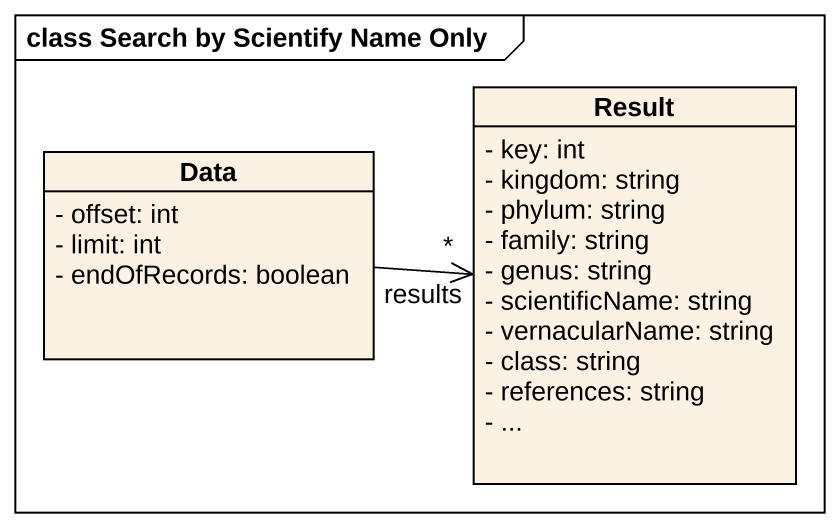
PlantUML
@startuml
mainframe class Search by Scientify Name Only
hide circle
hide empty members
skinparam classAttributeIconSize 0
class Result {
  - key: int
  - kingdom: string
  - phylum: string
  - family: string
  - genus: string
  - scientificName: string
  - vernacularName: string
  - class: string
  - references: string
  - ...
}
class Data {
  - offset: int
  - limit: int
  - endOfRecords: boolean
}
Data -right-> "*" Result : results
@enduml
